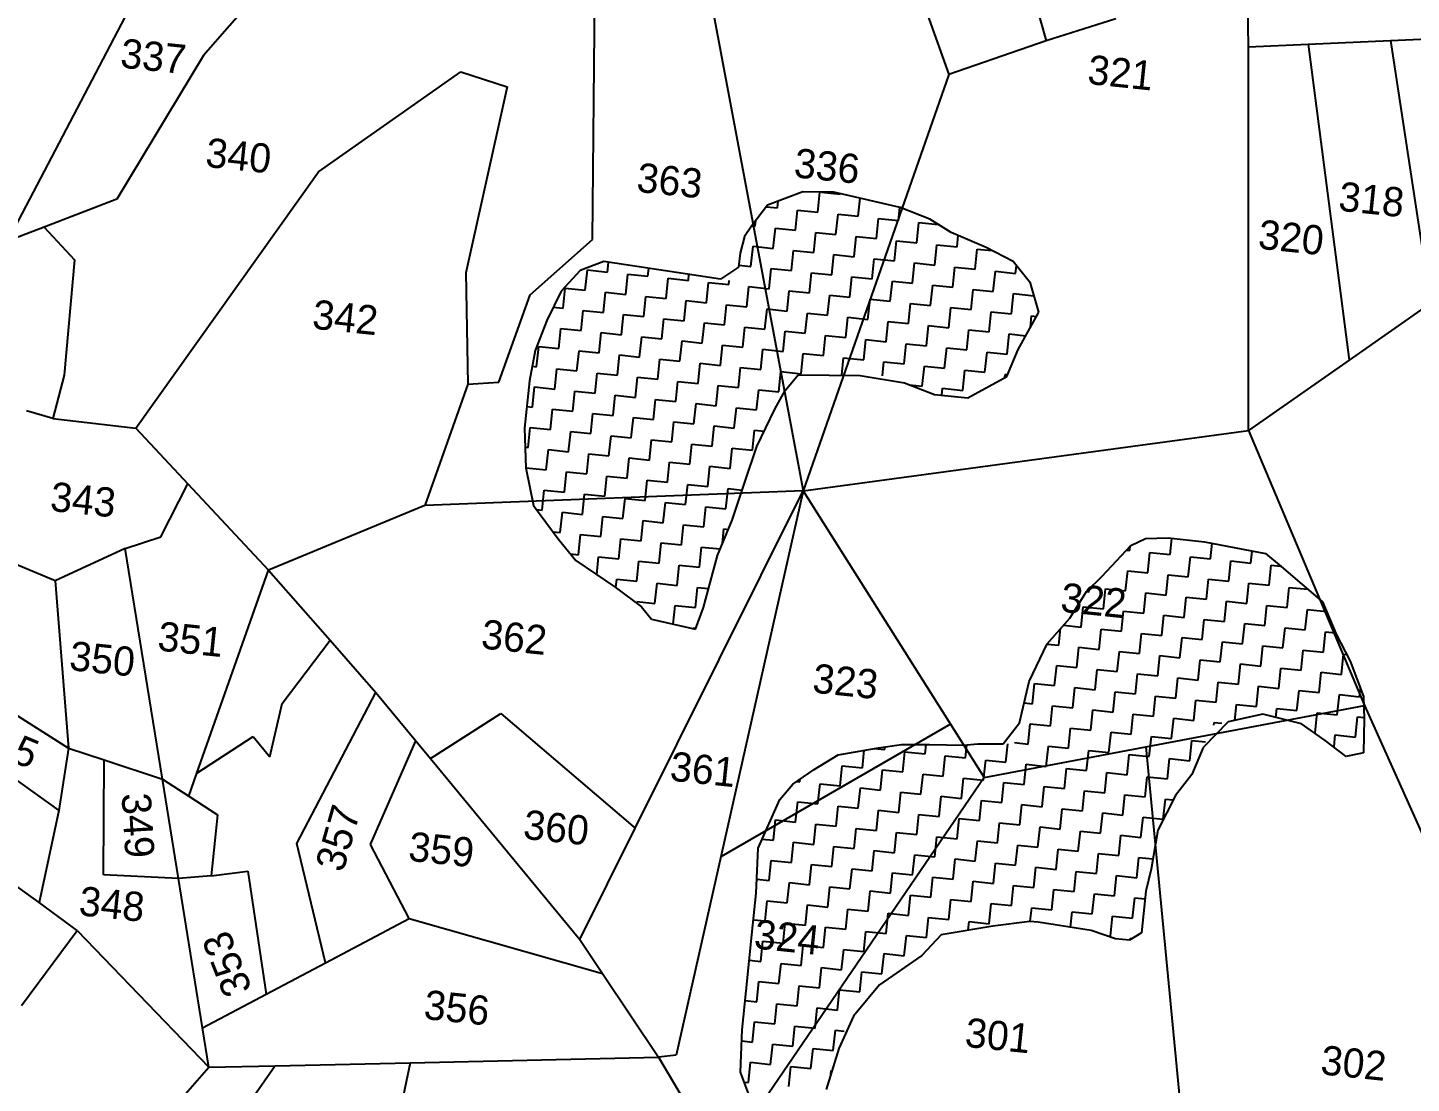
# Model space of a CAD drawing. Header units: metres. Extents: x 290336 to 293471, y 1993039 to 1996947.
# Drawn here: x 291428.6 to 291866.1, y 1994071.5 to 1994405.3 of the extents above; entities that cross this region are included whole.
import ezdxf
from ezdxf.enums import TextEntityAlignment as Align

# ---------------------------------------------------------------- set-up
doc = ezdxf.new("R2010")
doc.units = ezdxf.units.M
doc.header["$MEASUREMENT"] = 0
for name, color, linetype in [('POLY_HATCH', 12, 'Continuous'), ('POLY_PARCEL', 6, 'Continuous'), ('TEXT_PARCEL', 7, 'Continuous')]:
    doc.layers.add(name, color=color, linetype=linetype)
doc.styles.add('TEXT_MAP', font='', dxfattribs={"height": 1.8})
doc.styles.get('TEXT_MAP').set_extended_font_data('Kruti Dev 050')

msp = doc.modelspace()

# ---------------------------------------------------------------- linework, layer by layer
at = {"layer": 'POLY_HATCH'}
for p, q in [((291668.17, 1994351.28), (291662.6, 1994349.18)), ((291673.74, 1994353.38), (291668.17, 1994351.28)), ((291683.54, 1994353.26), (291673.74, 1994353.38)), ((291704.46, 1994348.42), (291683.54, 1994353.26)), ((291662.6, 1994349.18), (291657.45, 1994342.58)), ((291713.9, 1994344.77), (291704.46, 1994348.42)), ((291657.45, 1994342.58), (291655.32, 1994339.23)), ((291720.6, 1994340.51), (291713.9, 1994344.77)), ((291655.32, 1994339.23), (291653.89, 1994334.03)), ((291731.71, 1994335.8), (291720.6, 1994340.51)), ((291653.89, 1994334.03), (291653.43, 1994329.61)), ((291740.17, 1994331.36), (291731.71, 1994335.8)), ((291610.78, 1994331.35), (291603.35, 1994328.55)), ((291647.68, 1994325.75), (291610.78, 1994331.35)), ((291653.43, 1994329.61), (291647.68, 1994325.75)), ((291745.72, 1994324.54), (291740.17, 1994331.36)), ((291603.35, 1994328.55), (291597.32, 1994322.03)), ((291597.32, 1994322.03), (291592.79, 1994312.69)), ((291748.34, 1994315.35), (291745.72, 1994324.54)), ((291592.79, 1994312.69), (291589.14, 1994303.26)), ((291741.76, 1994303.54), (291748.34, 1994315.35)), ((291589.14, 1994303.26), (291587.25, 1994293.64)), ((291738.2, 1994294.99), (291741.76, 1994303.54)), ((291668.15, 1994290.64), (291672.23, 1994295.57)), ((291672.23, 1994295.57), (291691.83, 1994295.32)), ((291691.83, 1994295.32), (291705.87, 1994292.98)), ((291725.9, 1994288.24), (291738.2, 1994294.99)), ((291587.25, 1994293.64), (291585.7, 1994278.64)), ((291664.86, 1994284.73), (291668.15, 1994290.64)), ((291705.87, 1994292.98), (291715.31, 1994289.33)), ((291715.31, 1994289.33), (291725.9, 1994288.24)), ((291659.17, 1994272.84), (291664.86, 1994284.73)), ((291585.7, 1994278.64), (291586.19, 1994266.11)), ((291655.34, 1994261.64), (291659.17, 1994272.84)), ((291586.19, 1994266.11), (291588.54, 1994254.27)), ((291651.41, 1994249.56), (291655.34, 1994261.64)), ((291588.54, 1994254.27), (291596.37, 1994243.65)), ((291646.69, 1994238.45), (291651.41, 1994249.56)), ((291596.37, 1994243.65), (291601.91, 1994236.83)), ((291777.43, 1994241.63), (291782.11, 1994243.82)), ((291782.11, 1994243.82), (291789.27, 1994243.97)), ((291789.27, 1994243.97), (291800.75, 1994242.78)), ((291800.75, 1994242.78), (291819.99, 1994239.01)), ((291642.31, 1994221.96), (291646.69, 1994238.45)), ((291768.38, 1994231.86), (291777.43, 1994241.63)), ((291819.99, 1994239.01), (291824.92, 1994234.94)), ((291601.91, 1994236.83), (291614.42, 1994228.41)), ((291824.92, 1994234.94), (291838.05, 1994223.77)), ((291763.42, 1994227.02), (291768.38, 1994231.86)), ((291614.42, 1994228.41), (291622.71, 1994222.2)), ((291758.1, 1994218.65), (291763.42, 1994227.02)), ((291622.71, 1994222.2), (291625.87, 1994218.31)), ((291639.82, 1994215.08), (291642.31, 1994221.96)), ((291838.05, 1994223.77), (291842.34, 1994213.52)), ((291625.87, 1994218.31), (291639.82, 1994215.08)), ((291751, 1994210.47), (291758.1, 1994218.65)), ((291842.34, 1994213.52), (291846.82, 1994205.03)), ((291745.31, 1994198.57), (291751, 1994210.47)), ((291846.82, 1994205.03), (291851.02, 1994193.89)), ((291742.18, 1994185.51), (291745.31, 1994198.57)), ((291851.02, 1994193.89), (291851.18, 1994186.74)), ((291737.04, 1994178.91), (291742.18, 1994185.51)), ((291808.25, 1994185.82), (291800.27, 1994177.73)), ((291819.21, 1994188.26), (291808.25, 1994185.82)), ((291831.39, 1994185.22), (291819.21, 1994188.26)), ((291838.88, 1994179.98), (291831.39, 1994185.22)), ((291851.18, 1994186.74), (291850.96, 1994176.06)), ((291684.91, 1994175.38), (291697.64, 1994177.63)), ((291697.64, 1994177.63), (291704.89, 1994178.66)), ((291704.89, 1994178.66), (291713.81, 1994178.63)), ((291713.81, 1994178.63), (291724.49, 1994178.42)), ((291724.49, 1994178.42), (291729, 1994178.85)), ((291729, 1994178.85), (291737.04, 1994178.91)), ((291800.27, 1994177.73), (291796.71, 1994169.18)), ((291845.48, 1994174.84), (291838.88, 1994179.98)), ((291677.3, 1994170.81), (291684.91, 1994175.38)), ((291850.96, 1994176.06), (291845.48, 1994174.84)), ((291670.58, 1994166.16), (291677.3, 1994170.81)), ((291796.71, 1994169.18), (291791.57, 1994162.57)), ((291666.5, 1994161.23), (291670.58, 1994166.16)), ((291659.56, 1994145.89), (291666.5, 1994161.23)), ((291791.57, 1994162.57), (291785.97, 1994151.56)), ((291785.97, 1994151.56), (291783.81, 1994139.3)), ((291658.98, 1994131.68), (291659.56, 1994145.89)), ((291783.81, 1994139.3), (291782.2, 1994132.33)), ((291657.61, 1994118.44), (291658.98, 1994131.68)), ((291782.2, 1994132.33), (291781.47, 1994125.27)), ((291781.47, 1994125.27), (291780.83, 1994119.09)), ((291733.76, 1994121.28), (291717.41, 1994118.51)), ((291745.51, 1994122.74), (291733.76, 1994121.28)), ((291748.16, 1994122.47), (291745.51, 1994122.74)), ((291764.84, 1994119.85), (291748.16, 1994122.47)), ((291772.61, 1994117.26), (291764.84, 1994119.85)), ((291655.79, 1994100.79), (291657.61, 1994118.44)), ((291717.41, 1994118.51), (291711.38, 1994112)), ((291777.02, 1994116.81), (291772.61, 1994117.26)), ((291780.83, 1994119.09), (291777.02, 1994116.81)), ((291711.38, 1994112), (291697.93, 1994102.68)), ((291697.93, 1994102.68), (291689.77, 1994092.82)), ((291654.52, 1994088.44), (291655.79, 1994100.79)), ((291689.77, 1994092.82), (291685.14, 1994082.6)), ((291654.03, 1994075.11), (291654.52, 1994088.44)), ((291685.14, 1994082.6), (291681.13, 1994069.64)), ((291657.53, 1994065.83), (291654.03, 1994075.11))]:
    msp.add_line(p, q, dxfattribs=at)
at = {"layer": 'POLY_HATCH', "linetype": 'Continuous'}
for p, q in [((291678.46, 1994346.98), (291679.12, 1994353.31)), ((291679.63, 1994353.31), (291685.51, 1994352.7)), ((291685.51, 1994352.7), (291685.52, 1994352.8)), ((291691.23, 1994345.66), (291691.82, 1994351.35)), ((291662.19, 1994348.66), (291665.7, 1994348.3)), ((291665.7, 1994348.3), (291665.92, 1994350.43)), ((291671.42, 1994341.25), (291672.08, 1994347.64)), ((291672.08, 1994347.64), (291678.46, 1994346.98)), ((291704, 1994344.34), (291704.42, 1994348.43)), ((291657.54, 1994342.69), (291658.65, 1994342.57)), ((291658.65, 1994342.57), (291658.84, 1994344.36)), ((291684.19, 1994339.93), (291684.85, 1994346.32)), ((291684.85, 1994346.32), (291691.23, 1994345.66)), ((291696.96, 1994338.61), (291697.62, 1994345)), ((291697.62, 1994345), (291704, 1994344.34)), ((291709.73, 1994337.29), (291710.38, 1994343.68)), ((291710.38, 1994343.68), (291716.63, 1994343.03)), ((291664.38, 1994335.53), (291665.04, 1994341.91)), ((291665.04, 1994341.91), (291671.42, 1994341.25)), ((291677.15, 1994334.21), (291677.81, 1994340.59)), ((291677.81, 1994340.59), (291684.19, 1994339.93)), ((291689.91, 1994332.89), (291690.57, 1994339.27)), ((291690.57, 1994339.27), (291696.96, 1994338.61)), ((291722.49, 1994335.98), (291722.86, 1994339.55)), ((291657.33, 1994329.8), (291657.99, 1994336.19)), ((291657.99, 1994336.19), (291664.38, 1994335.53)), ((291670.1, 1994328.48), (291670.76, 1994334.87)), ((291670.76, 1994334.87), (291677.15, 1994334.21)), ((291702.68, 1994331.57), (291703.34, 1994337.95)), ((291703.34, 1994337.95), (291709.73, 1994337.29)), ((291715.45, 1994330.25), (291716.11, 1994336.64)), ((291716.11, 1994336.64), (291722.49, 1994335.98)), ((291728.22, 1994328.93), (291728.88, 1994335.32)), ((291728.88, 1994335.32), (291733.55, 1994334.83)), ((291611.99, 1994328.04), (291612.3, 1994331.11)), ((291653.5, 1994330.2), (291657.33, 1994329.8)), ((291682.87, 1994327.16), (291683.53, 1994333.55)), ((291683.53, 1994333.55), (291689.91, 1994332.89)), ((291695.64, 1994325.85), (291696.3, 1994332.23)), ((291696.3, 1994332.23), (291702.68, 1994331.57)), ((291708.41, 1994324.53), (291709.07, 1994330.91)), ((291709.07, 1994330.91), (291715.45, 1994330.25)), ((291721.17, 1994323.21), (291721.83, 1994329.59)), ((291721.83, 1994329.59), (291728.22, 1994328.93)), ((291740.99, 1994327.61), (291741.24, 1994330.05)), ((291604.94, 1994322.31), (291605.6, 1994328.7)), ((291605.6, 1994328.7), (291611.99, 1994328.04)), ((291617.71, 1994320.99), (291618.37, 1994327.38)), ((291618.37, 1994327.38), (291624.75, 1994326.72)), ((291624.75, 1994326.72), (291625.01, 1994329.19)), ((291630.48, 1994319.67), (291631.14, 1994326.06)), ((291631.14, 1994326.06), (291637.52, 1994325.4)), ((291637.52, 1994325.4), (291637.72, 1994327.26)), ((291650.29, 1994324.08), (291650.42, 1994325.33)), ((291663.06, 1994322.76), (291663.72, 1994329.14)), ((291663.72, 1994329.14), (291670.1, 1994328.48)), ((291675.83, 1994321.44), (291676.49, 1994327.82)), ((291676.49, 1994327.82), (291682.87, 1994327.16)), ((291688.59, 1994320.12), (291689.25, 1994326.51)), ((291689.25, 1994326.51), (291695.64, 1994325.85)), ((291701.36, 1994318.8), (291702.02, 1994325.19)), ((291702.02, 1994325.19), (291708.41, 1994324.53)), ((291733.94, 1994321.89), (291734.6, 1994328.27)), ((291734.6, 1994328.27), (291740.99, 1994327.61)), ((291597.9, 1994316.59), (291598.56, 1994322.97)), ((291598.56, 1994322.97), (291604.94, 1994322.31)), ((291610.67, 1994315.27), (291611.33, 1994321.65)), ((291611.33, 1994321.65), (291617.71, 1994320.99)), ((291643.25, 1994318.35), (291643.91, 1994324.74)), ((291643.91, 1994324.74), (291650.29, 1994324.08)), ((291656.02, 1994317.03), (291656.67, 1994323.42)), ((291656.67, 1994323.42), (291663.06, 1994322.76)), ((291668.78, 1994315.72), (291669.44, 1994322.1)), ((291669.44, 1994322.1), (291675.83, 1994321.44)), ((291681.55, 1994314.4), (291682.21, 1994320.78)), ((291682.21, 1994320.78), (291688.59, 1994320.12)), ((291714.13, 1994317.48), (291714.79, 1994323.87)), ((291714.79, 1994323.87), (291721.17, 1994323.21)), ((291726.9, 1994316.16), (291727.56, 1994322.55)), ((291727.56, 1994322.55), (291733.94, 1994321.89)), ((291739.67, 1994314.84), (291740.33, 1994321.23)), ((291740.33, 1994321.23), (291746.71, 1994320.57)), ((291746.71, 1994320.57), (291746.75, 1994320.93)), ((291594.83, 1994316.9), (291597.9, 1994316.59)), ((291623.44, 1994313.95), (291624.1, 1994320.33)), ((291624.1, 1994320.33), (291630.48, 1994319.67)), ((291636.2, 1994312.63), (291636.86, 1994319.01)), ((291636.86, 1994319.01), (291643.25, 1994318.35)), ((291648.97, 1994311.31), (291649.63, 1994317.69)), ((291649.63, 1994317.69), (291656.02, 1994317.03)), ((291661.74, 1994309.99), (291662.4, 1994316.38)), ((291662.4, 1994316.38), (291668.78, 1994315.72)), ((291694.32, 1994313.08), (291694.98, 1994319.46)), ((291694.98, 1994319.46), (291701.36, 1994318.8)), ((291707.09, 1994311.76), (291707.75, 1994318.14)), ((291707.75, 1994318.14), (291714.13, 1994317.48)), ((291719.86, 1994310.44), (291720.51, 1994316.82)), ((291720.51, 1994316.82), (291726.9, 1994316.16)), ((291603.62, 1994309.54), (291604.28, 1994315.93)), ((291604.28, 1994315.93), (291610.67, 1994315.27)), ((291616.39, 1994308.22), (291617.05, 1994314.61)), ((291617.05, 1994314.61), (291623.44, 1994313.95)), ((291629.16, 1994306.91), (291629.82, 1994313.29)), ((291629.82, 1994313.29), (291636.2, 1994312.63)), ((291641.93, 1994305.59), (291642.59, 1994311.97)), ((291642.59, 1994311.97), (291648.97, 1994311.31)), ((291674.51, 1994308.67), (291675.17, 1994315.06)), ((291675.17, 1994315.06), (291681.55, 1994314.4)), ((291687.28, 1994307.35), (291687.94, 1994313.74)), ((291687.94, 1994313.74), (291694.32, 1994313.08)), ((291700.04, 1994306.03), (291700.7, 1994312.42)), ((291700.7, 1994312.42), (291707.09, 1994311.76)), ((291732.62, 1994309.12), (291733.28, 1994315.5)), ((291733.28, 1994315.5), (291739.67, 1994314.84)), ((291745.68, 1994310.57), (291746.05, 1994314.19)), ((291746.05, 1994314.19), (291747.6, 1994314.03)), ((291596.58, 1994303.82), (291597.24, 1994310.2)), ((291597.24, 1994310.2), (291603.62, 1994309.54)), ((291609.35, 1994302.5), (291610.01, 1994308.88)), ((291610.01, 1994308.88), (291616.39, 1994308.22)), ((291622.12, 1994301.18), (291622.78, 1994307.56)), ((291622.78, 1994307.56), (291629.16, 1994306.91)), ((291654.7, 1994304.27), (291655.36, 1994310.65)), ((291655.36, 1994310.65), (291661.74, 1994309.99)), ((291667.46, 1994302.95), (291668.12, 1994309.33)), ((291668.12, 1994309.33), (291674.51, 1994308.67)), ((291680.23, 1994301.63), (291680.89, 1994308.01)), ((291680.89, 1994308.01), (291687.28, 1994307.35)), ((291712.81, 1994304.72), (291713.47, 1994311.1)), ((291713.47, 1994311.1), (291719.86, 1994310.44)), ((291725.58, 1994303.4), (291726.24, 1994309.78)), ((291726.24, 1994309.78), (291732.62, 1994309.12)), ((291738.35, 1994302.08), (291739.01, 1994308.46)), ((291739.01, 1994308.46), (291744.2, 1994307.92)), ((291589.54, 1994298.09), (291590.2, 1994304.48)), ((291590.2, 1994304.48), (291596.58, 1994303.82)), ((291602.3, 1994296.78), (291602.96, 1994303.16)), ((291602.96, 1994303.16), (291609.35, 1994302.5)), ((291634.88, 1994299.86), (291635.54, 1994306.25)), ((291635.54, 1994306.25), (291641.93, 1994305.59)), ((291647.65, 1994298.54), (291648.31, 1994304.93)), ((291648.31, 1994304.93), (291654.7, 1994304.27)), ((291660.42, 1994297.22), (291661.08, 1994303.61)), ((291661.08, 1994303.61), (291667.46, 1994302.95)), ((291693, 1994300.31), (291693.66, 1994306.69)), ((291693.66, 1994306.69), (291700.04, 1994306.03)), ((291705.77, 1994298.99), (291706.43, 1994305.37)), ((291706.43, 1994305.37), (291712.81, 1994304.72)), ((291718.54, 1994297.67), (291719.2, 1994304.06)), ((291719.2, 1994304.06), (291725.58, 1994303.4)), ((291615.07, 1994295.46), (291615.73, 1994301.84)), ((291615.73, 1994301.84), (291622.12, 1994301.18)), ((291627.84, 1994294.14), (291628.5, 1994300.52)), ((291628.5, 1994300.52), (291634.88, 1994299.86)), ((291640.61, 1994292.82), (291641.27, 1994299.2)), ((291641.27, 1994299.2), (291647.65, 1994298.54)), ((291673.19, 1994295.9), (291673.85, 1994302.29)), ((291673.85, 1994302.29), (291680.23, 1994301.63)), ((291686.04, 1994295.4), (291686.62, 1994300.97)), ((291686.62, 1994300.97), (291693, 1994300.31)), ((291698.93, 1994295.24), (291699.38, 1994299.65)), ((291699.38, 1994299.65), (291705.77, 1994298.99)), ((291731.3, 1994296.35), (291731.96, 1994302.74)), ((291731.96, 1994302.74), (291738.35, 1994302.08)), ((291588.15, 1994298.24), (291589.54, 1994298.09)), ((291595.26, 1994291.05), (291595.92, 1994297.43)), ((291595.92, 1994297.43), (291602.3, 1994296.78)), ((291608.03, 1994289.73), (291608.69, 1994296.12)), ((291608.69, 1994296.12), (291615.07, 1994295.46)), ((291620.8, 1994288.41), (291621.46, 1994294.8)), ((291621.46, 1994294.8), (291627.84, 1994294.14)), ((291653.38, 1994291.5), (291654.04, 1994297.88)), ((291654.04, 1994297.88), (291660.42, 1994297.22)), ((291666.14, 1994290.18), (291666.8, 1994296.56)), ((291666.8, 1994296.56), (291673.19, 1994295.9)), ((291711.49, 1994291.95), (291712.15, 1994298.33)), ((291712.15, 1994298.33), (291718.54, 1994297.67)), ((291724.26, 1994290.63), (291724.92, 1994297.01)), ((291724.92, 1994297.01), (291731.3, 1994296.35)), ((291737.58, 1994294.65), (291737.69, 1994295.69)), ((291737.69, 1994295.69), (291738.46, 1994295.61)), ((291588.22, 1994285.33), (291588.88, 1994291.71)), ((291588.88, 1994291.71), (291595.26, 1994291.05)), ((291600.99, 1994284.01), (291601.65, 1994290.39)), ((291601.65, 1994290.39), (291608.03, 1994289.73)), ((291633.57, 1994287.09), (291634.22, 1994293.48)), ((291634.22, 1994293.48), (291640.61, 1994292.82)), ((291646.33, 1994285.77), (291646.99, 1994292.16)), ((291646.99, 1994292.16), (291653.38, 1994291.5)), ((291659.1, 1994284.46), (291659.76, 1994290.84)), ((291659.76, 1994290.84), (291666.14, 1994290.18)), ((291707.47, 1994292.36), (291711.49, 1994291.95)), ((291717.65, 1994289.09), (291717.88, 1994291.29)), ((291717.88, 1994291.29), (291724.26, 1994290.63)), ((291613.75, 1994282.69), (291614.41, 1994289.07)), ((291614.41, 1994289.07), (291620.8, 1994288.41)), ((291626.52, 1994281.37), (291627.18, 1994287.75)), ((291627.18, 1994287.75), (291633.57, 1994287.09)), ((291639.29, 1994280.05), (291639.95, 1994286.43)), ((291639.95, 1994286.43), (291646.33, 1994285.77)), ((291586.41, 1994285.51), (291588.22, 1994285.33)), ((291593.94, 1994278.28), (291594.6, 1994284.67)), ((291594.6, 1994284.67), (291600.99, 1994284.01)), ((291606.71, 1994276.96), (291607.37, 1994283.35)), ((291607.37, 1994283.35), (291613.75, 1994282.69)), ((291619.48, 1994275.64), (291620.14, 1994282.03)), ((291620.14, 1994282.03), (291626.52, 1994281.37)), ((291652.06, 1994278.73), (291652.72, 1994285.11)), ((291652.72, 1994285.11), (291659.1, 1994284.46)), ((291586.9, 1994272.56), (291587.56, 1994278.94)), ((291587.56, 1994278.94), (291593.94, 1994278.28)), ((291599.67, 1994271.24), (291600.33, 1994277.62)), ((291600.33, 1994277.62), (291606.71, 1994276.96)), ((291632.25, 1994274.33), (291632.91, 1994280.71)), ((291632.91, 1994280.71), (291639.29, 1994280.05)), ((291645.01, 1994273.01), (291645.67, 1994279.39)), ((291645.67, 1994279.39), (291652.06, 1994278.73)), ((291657.78, 1994271.69), (291658.44, 1994278.07)), ((291658.44, 1994278.07), (291661.52, 1994277.75)), ((291585.94, 1994272.66), (291586.9, 1994272.56)), ((291612.43, 1994269.92), (291613.09, 1994276.3)), ((291613.09, 1994276.3), (291619.48, 1994275.64)), ((291625.2, 1994268.6), (291625.86, 1994274.99)), ((291625.86, 1994274.99), (291632.25, 1994274.33)), ((291637.97, 1994267.28), (291638.63, 1994273.67)), ((291638.63, 1994273.67), (291645.01, 1994273.01)), ((291592.62, 1994265.51), (291593.28, 1994271.9)), ((291593.28, 1994271.9), (291599.67, 1994271.24)), ((291605.39, 1994264.2), (291606.05, 1994270.58)), ((291606.05, 1994270.58), (291612.43, 1994269.92)), ((291618.16, 1994262.88), (291618.82, 1994269.26)), ((291618.82, 1994269.26), (291625.2, 1994268.6)), ((291650.74, 1994265.96), (291651.4, 1994272.35)), ((291651.4, 1994272.35), (291657.78, 1994271.69)), ((291586.22, 1994265.97), (291586.24, 1994266.17)), ((291586.24, 1994266.17), (291592.62, 1994265.51)), ((291598.35, 1994258.47), (291599.01, 1994264.86)), ((291599.01, 1994264.86), (291605.39, 1994264.2)), ((291630.93, 1994261.56), (291631.59, 1994267.94)), ((291631.59, 1994267.94), (291637.97, 1994267.28)), ((291643.7, 1994260.24), (291644.35, 1994266.62)), ((291644.35, 1994266.62), (291650.74, 1994265.96)), ((291611.12, 1994257.15), (291611.78, 1994263.54)), ((291611.78, 1994263.54), (291618.16, 1994262.88)), ((291623.88, 1994255.83), (291624.54, 1994262.22)), ((291624.54, 1994262.22), (291630.93, 1994261.56)), ((291636.65, 1994254.51), (291637.31, 1994260.9)), ((291637.31, 1994260.9), (291643.7, 1994260.24)), ((291649.42, 1994253.19), (291650.08, 1994259.58)), ((291650.08, 1994259.58), (291654.52, 1994259.12)), ((291591.3, 1994252.75), (291591.96, 1994259.13)), ((291591.96, 1994259.13), (291598.35, 1994258.47)), ((291604.07, 1994251.43), (291604.73, 1994257.81)), ((291604.73, 1994257.81), (291611.12, 1994257.15)), ((291616.84, 1994250.11), (291617.5, 1994256.49)), ((291617.5, 1994256.49), (291623.88, 1994255.83)), ((291629.61, 1994248.79), (291630.27, 1994255.17)), ((291630.27, 1994255.17), (291636.65, 1994254.51)), ((291589.53, 1994252.93), (291591.3, 1994252.75)), ((291597.03, 1994245.7), (291597.69, 1994252.09)), ((291597.69, 1994252.09), (291604.07, 1994251.43)), ((291609.8, 1994244.38), (291610.46, 1994250.77)), ((291610.46, 1994250.77), (291616.84, 1994250.11)), ((291642.38, 1994247.47), (291643.04, 1994253.85)), ((291643.04, 1994253.85), (291649.42, 1994253.19)), ((291622.56, 1994243.07), (291623.22, 1994249.45)), ((291623.22, 1994249.45), (291629.61, 1994248.79)), ((291635.33, 1994241.75), (291635.99, 1994248.13)), ((291635.99, 1994248.13), (291642.38, 1994247.47)), ((291648.28, 1994242.19), (291648.76, 1994246.81)), ((291648.76, 1994246.81), (291650.18, 1994246.66)), ((291594.67, 1994245.95), (291597.03, 1994245.7)), ((291602.75, 1994238.66), (291603.41, 1994245.04)), ((291603.41, 1994245.04), (291609.8, 1994244.38)), ((291615.52, 1994237.34), (291616.18, 1994243.72)), ((291616.18, 1994243.72), (291622.56, 1994243.07)), ((291628.29, 1994236.02), (291628.95, 1994242.41)), ((291628.95, 1994242.41), (291635.33, 1994241.75)), ((291789.87, 1994238.69), (291790.4, 1994243.85)), ((291802.64, 1994237.37), (291803.15, 1994242.31)), ((291600.21, 1994238.92), (291602.75, 1994238.66)), ((291608.55, 1994232.36), (291609.14, 1994238)), ((291609.14, 1994238), (291615.52, 1994237.34)), ((291641.06, 1994234.7), (291641.72, 1994241.09)), ((291641.72, 1994241.09), (291647.56, 1994240.48)), ((291776.03, 1994240.12), (291777.1, 1994240)), ((291777.1, 1994240), (291777.25, 1994241.43)), ((291782.82, 1994232.96), (291783.48, 1994239.34)), ((291783.48, 1994239.34), (291789.87, 1994238.69)), ((291795.59, 1994231.64), (291796.25, 1994238.03)), ((291796.25, 1994238.03), (291802.64, 1994237.37)), ((291815.4, 1994236.05), (291815.79, 1994239.83)), ((291621.25, 1994230.3), (291621.91, 1994236.68)), ((291621.91, 1994236.68), (291628.29, 1994236.02)), ((291634.01, 1994228.98), (291634.67, 1994235.36)), ((291634.67, 1994235.36), (291641.06, 1994234.7)), ((291775.78, 1994227.24), (291776.44, 1994233.62)), ((291776.44, 1994233.62), (291782.82, 1994232.96)), ((291808.36, 1994230.32), (291809.02, 1994236.71)), ((291809.02, 1994236.71), (291815.4, 1994236.05)), ((291821.13, 1994229), (291821.79, 1994235.39)), ((291821.79, 1994235.39), (291824.74, 1994235.08)), ((291614.59, 1994228.3), (291614.86, 1994230.96)), ((291614.86, 1994230.96), (291621.25, 1994230.3)), ((291626.97, 1994223.25), (291627.63, 1994229.64)), ((291627.63, 1994229.64), (291634.01, 1994228.98)), ((291788.55, 1994225.92), (291789.21, 1994232.3)), ((291789.21, 1994232.3), (291795.59, 1994231.64)), ((291801.32, 1994224.6), (291801.98, 1994230.98)), ((291801.98, 1994230.98), (291808.36, 1994230.32)), ((291814.08, 1994223.28), (291814.74, 1994229.66)), ((291814.74, 1994229.66), (291821.13, 1994229)), ((291639.74, 1994221.93), (291640.4, 1994228.32)), ((291640.4, 1994228.32), (291643.91, 1994227.96)), ((291768.74, 1994221.51), (291769.4, 1994227.9)), ((291769.4, 1994227.9), (291775.78, 1994227.24)), ((291781.51, 1994220.19), (291782.16, 1994226.58)), ((291782.16, 1994226.58), (291788.55, 1994225.92)), ((291794.27, 1994218.87), (291794.93, 1994225.26)), ((291794.93, 1994225.26), (291801.32, 1994224.6)), ((291826.85, 1994221.96), (291827.51, 1994228.34)), ((291827.51, 1994228.34), (291833.38, 1994227.74)), ((291621.19, 1994223.85), (291626.97, 1994223.25)), ((291632.75, 1994216.72), (291633.35, 1994222.59)), ((291633.35, 1994222.59), (291639.74, 1994221.93)), ((291761.69, 1994215.79), (291762.35, 1994222.17)), ((291762.35, 1994222.17), (291768.74, 1994221.51)), ((291774.46, 1994214.47), (291775.12, 1994220.85)), ((291775.12, 1994220.85), (291781.51, 1994220.19)), ((291807.04, 1994217.55), (291807.7, 1994223.94)), ((291807.7, 1994223.94), (291814.08, 1994223.28)), ((291819.81, 1994216.24), (291820.47, 1994222.62)), ((291820.47, 1994222.62), (291826.85, 1994221.96)), ((291832.58, 1994214.92), (291833.24, 1994221.3)), ((291833.24, 1994221.3), (291839.34, 1994220.67)), ((291639.05, 1994215.26), (291639.08, 1994215.55)), ((291639.08, 1994215.55), (291639.96, 1994215.46)), ((291756.11, 1994216.36), (291761.69, 1994215.79)), ((291787.23, 1994213.15), (291787.89, 1994219.53)), ((291787.89, 1994219.53), (291794.27, 1994218.87)), ((291800, 1994211.83), (291800.66, 1994218.21)), ((291800.66, 1994218.21), (291807.04, 1994217.55)), ((291812.77, 1994210.51), (291813.42, 1994216.9)), ((291813.42, 1994216.9), (291819.81, 1994216.24)), ((291825.53, 1994209.19), (291826.19, 1994215.58)), ((291826.19, 1994215.58), (291832.58, 1994214.92)), ((291754.65, 1994210.06), (291755.19, 1994215.3)), ((291767.42, 1994208.74), (291768.08, 1994215.13)), ((291768.08, 1994215.13), (291774.46, 1994214.47)), ((291780.19, 1994207.42), (291780.85, 1994213.81)), ((291780.85, 1994213.81), (291787.23, 1994213.15)), ((291792.95, 1994206.11), (291793.61, 1994212.49)), ((291793.61, 1994212.49), (291800, 1994211.83)), ((291805.72, 1994204.79), (291806.38, 1994211.17)), ((291806.38, 1994211.17), (291812.77, 1994210.51)), ((291838.3, 1994207.87), (291838.96, 1994214.26)), ((291838.96, 1994214.26), (291842.17, 1994213.93)), ((291750.99, 1994210.44), (291754.65, 1994210.06)), ((291760.37, 1994203.02), (291761.03, 1994209.4)), ((291761.03, 1994209.4), (291767.42, 1994208.74)), ((291773.14, 1994201.7), (291773.8, 1994208.08)), ((291773.8, 1994208.08), (291780.19, 1994207.42)), ((291818.49, 1994203.47), (291819.15, 1994209.85)), ((291819.15, 1994209.85), (291825.53, 1994209.19)), ((291831.26, 1994202.15), (291831.92, 1994208.53)), ((291831.92, 1994208.53), (291838.3, 1994207.87)), ((291844.03, 1994200.83), (291844.69, 1994207.21)), ((291844.69, 1994207.21), (291845.72, 1994207.11)), ((291753.33, 1994197.29), (291753.99, 1994203.68)), ((291753.99, 1994203.68), (291760.37, 1994203.02)), ((291785.91, 1994200.38), (291786.57, 1994206.77)), ((291786.57, 1994206.77), (291792.95, 1994206.11)), ((291798.68, 1994199.06), (291799.34, 1994205.45)), ((291799.34, 1994205.45), (291805.72, 1994204.79)), ((291811.45, 1994197.74), (291812.11, 1994204.13)), ((291812.11, 1994204.13), (291818.49, 1994203.47)), ((291824.21, 1994196.42), (291824.87, 1994202.81)), ((291824.87, 1994202.81), (291831.26, 1994202.15)), ((291766.1, 1994195.98), (291766.76, 1994202.36)), ((291766.76, 1994202.36), (291773.14, 1994201.7)), ((291778.87, 1994194.66), (291779.53, 1994201.04)), ((291779.53, 1994201.04), (291785.91, 1994200.38)), ((291791.63, 1994193.34), (291792.29, 1994199.72)), ((291792.29, 1994199.72), (291798.68, 1994199.06)), ((291804.4, 1994192.02), (291805.06, 1994198.4)), ((291805.06, 1994198.4), (291811.45, 1994197.74)), ((291836.98, 1994195.1), (291837.64, 1994201.49)), ((291837.64, 1994201.49), (291844.03, 1994200.83)), ((291746.29, 1994191.57), (291746.95, 1994197.95)), ((291746.95, 1994197.95), (291753.33, 1994197.29)), ((291759.06, 1994190.25), (291759.71, 1994196.64)), ((291759.71, 1994196.64), (291766.1, 1994195.98)), ((291771.82, 1994188.93), (291772.48, 1994195.32)), ((291772.48, 1994195.32), (291778.87, 1994194.66)), ((291784.59, 1994187.61), (291785.25, 1994194)), ((291785.25, 1994194), (291791.63, 1994193.34)), ((291817.17, 1994190.7), (291817.83, 1994197.08)), ((291817.83, 1994197.08), (291824.21, 1994196.42)), ((291829.94, 1994189.38), (291830.6, 1994195.76)), ((291830.6, 1994195.76), (291836.98, 1994195.1)), ((291842.71, 1994188.06), (291843.37, 1994194.45)), ((291843.37, 1994194.45), (291849.75, 1994193.79)), ((291849.75, 1994193.79), (291850.03, 1994196.51)), ((291743.7, 1994191.84), (291746.29, 1994191.57)), ((291752.01, 1994184.53), (291752.67, 1994190.91)), ((291752.67, 1994190.91), (291759.06, 1994190.25)), ((291764.78, 1994183.21), (291765.44, 1994189.59)), ((291765.44, 1994189.59), (291771.82, 1994188.93)), ((291797.36, 1994186.29), (291798.02, 1994192.68)), ((291798.02, 1994192.68), (291804.4, 1994192.02)), ((291810.26, 1994186.27), (291810.79, 1994191.36)), ((291810.79, 1994191.36), (291817.17, 1994190.7)), ((291823.27, 1994187.24), (291823.55, 1994190.04)), ((291823.55, 1994190.04), (291829.94, 1994189.38)), ((291744.97, 1994178.8), (291745.63, 1994185.19)), ((291745.63, 1994185.19), (291752.01, 1994184.53)), ((291777.55, 1994181.89), (291778.21, 1994188.27)), ((291778.21, 1994188.27), (291784.59, 1994187.61)), ((291790.32, 1994180.57), (291790.98, 1994186.95)), ((291790.98, 1994186.95), (291797.36, 1994186.29)), ((291803.66, 1994184.8), (291803.74, 1994185.63)), ((291803.74, 1994185.63), (291806.24, 1994185.38)), ((291835.66, 1994182.34), (291836.32, 1994188.72)), ((291836.32, 1994188.72), (291842.71, 1994188.06)), ((291848.43, 1994181.02), (291849.09, 1994187.4)), ((291849.09, 1994187.4), (291851.17, 1994187.19)), ((291757.74, 1994177.48), (291758.4, 1994183.87)), ((291758.4, 1994183.87), (291764.78, 1994183.21)), ((291770.5, 1994176.16), (291771.16, 1994182.55)), ((291771.16, 1994182.55), (291777.55, 1994181.89)), ((291783.27, 1994174.85), (291783.93, 1994181.23)), ((291783.93, 1994181.23), (291790.32, 1994180.57)), ((291835.48, 1994182.36), (291835.66, 1994182.34)), ((291841.67, 1994178.03), (291842.05, 1994181.68)), ((291842.05, 1994181.68), (291848.43, 1994181.02)), ((291692.58, 1994171.31), (291693.15, 1994176.83)), ((291696.25, 1994177.38), (291699.62, 1994177.04)), ((291699.62, 1994177.04), (291699.71, 1994177.93)), ((291705.35, 1994169.99), (291706, 1994176.38)), ((291706, 1994176.38), (291712.39, 1994175.72)), ((291712.39, 1994175.72), (291712.69, 1994178.64)), ((291725.16, 1994174.4), (291725.58, 1994178.53)), ((291737.92, 1994173.08), (291738.53, 1994178.92)), ((291740.68, 1994179.25), (291744.97, 1994178.8)), ((291750.69, 1994171.76), (291751.35, 1994178.14)), ((291751.35, 1994178.14), (291757.74, 1994177.48)), ((291763.46, 1994170.44), (291764.12, 1994176.82)), ((291764.12, 1994176.82), (291770.5, 1994176.16)), ((291796.04, 1994173.53), (291796.7, 1994179.91)), ((291796.7, 1994179.91), (291801, 1994179.47)), ((291685.53, 1994165.59), (291686.19, 1994171.97)), ((291686.19, 1994171.97), (291692.58, 1994171.31)), ((291718.11, 1994168.67), (291718.77, 1994175.06)), ((291718.77, 1994175.06), (291725.16, 1994174.4)), ((291730.88, 1994167.35), (291731.54, 1994173.74)), ((291731.54, 1994173.74), (291737.92, 1994173.08)), ((291743.65, 1994166.03), (291744.31, 1994172.42)), ((291744.31, 1994172.42), (291750.69, 1994171.76)), ((291776.23, 1994169.12), (291776.89, 1994175.5)), ((291776.89, 1994175.5), (291783.27, 1994174.85)), ((291789, 1994167.8), (291789.66, 1994174.19)), ((291789.66, 1994174.19), (291796.04, 1994173.53)), ((291672.77, 1994166.91), (291672.85, 1994167.73)), ((291698.3, 1994164.27), (291698.96, 1994170.65)), ((291698.96, 1994170.65), (291705.35, 1994169.99)), ((291711.07, 1994162.95), (291711.73, 1994169.33)), ((291711.73, 1994169.33), (291718.11, 1994168.67)), ((291723.84, 1994161.63), (291724.5, 1994168.01)), ((291724.5, 1994168.01), (291730.88, 1994167.35)), ((291756.42, 1994164.72), (291757.08, 1994171.1)), ((291757.08, 1994171.1), (291763.46, 1994170.44)), ((291769.19, 1994163.4), (291769.84, 1994169.78)), ((291769.84, 1994169.78), (291776.23, 1994169.12)), ((291781.95, 1994162.08), (291782.61, 1994168.46)), ((291782.61, 1994168.46), (291789, 1994167.8)), ((291671.8, 1994167), (291672.77, 1994166.91)), ((291678.49, 1994159.86), (291679.15, 1994166.25)), ((291679.15, 1994166.25), (291685.53, 1994165.59)), ((291691.26, 1994158.54), (291691.92, 1994164.93)), ((291691.92, 1994164.93), (291698.3, 1994164.27)), ((291704.03, 1994157.22), (291704.69, 1994163.61)), ((291704.69, 1994163.61), (291711.07, 1994162.95)), ((291736.61, 1994160.31), (291737.27, 1994166.69)), ((291737.27, 1994166.69), (291743.65, 1994166.03)), ((291749.37, 1994158.99), (291750.03, 1994165.37)), ((291750.03, 1994165.37), (291756.42, 1994164.72)), ((291762.14, 1994157.67), (291762.8, 1994164.06)), ((291762.8, 1994164.06), (291769.19, 1994163.4)), ((291671.45, 1994154.14), (291672.11, 1994160.52)), ((291672.11, 1994160.52), (291678.49, 1994159.86)), ((291684.21, 1994152.82), (291684.87, 1994159.2)), ((291684.87, 1994159.2), (291691.26, 1994158.54)), ((291716.79, 1994155.9), (291717.45, 1994162.29)), ((291717.45, 1994162.29), (291723.84, 1994161.63)), ((291729.56, 1994154.59), (291730.22, 1994160.97)), ((291730.22, 1994160.97), (291736.61, 1994160.31)), ((291742.33, 1994153.27), (291742.99, 1994159.65)), ((291742.99, 1994159.65), (291749.37, 1994158.99)), ((291774.91, 1994156.35), (291775.57, 1994162.74)), ((291775.57, 1994162.74), (291781.95, 1994162.08)), ((291787.68, 1994155.03), (291788.34, 1994161.42)), ((291788.34, 1994161.42), (291790.85, 1994161.16)), ((291664.4, 1994148.41), (291665.06, 1994154.8)), ((291665.06, 1994154.8), (291671.45, 1994154.14)), ((291696.98, 1994151.5), (291697.64, 1994157.88)), ((291697.64, 1994157.88), (291704.03, 1994157.22)), ((291709.75, 1994150.18), (291710.41, 1994156.56)), ((291710.41, 1994156.56), (291716.79, 1994155.9)), ((291722.52, 1994148.86), (291723.18, 1994155.25)), ((291723.18, 1994155.25), (291729.56, 1994154.59)), ((291755.1, 1994151.95), (291755.76, 1994158.33)), ((291755.76, 1994158.33), (291762.14, 1994157.67)), ((291767.87, 1994150.63), (291768.53, 1994157.01)), ((291768.53, 1994157.01), (291774.91, 1994156.35)), ((291780.63, 1994149.31), (291781.29, 1994155.69)), ((291781.29, 1994155.69), (291787.68, 1994155.03)), ((291677.17, 1994147.09), (291677.83, 1994153.48)), ((291677.83, 1994153.48), (291684.21, 1994152.82)), ((291689.94, 1994145.77), (291690.6, 1994152.16)), ((291690.6, 1994152.16), (291696.98, 1994151.5)), ((291702.71, 1994144.46), (291703.37, 1994150.84)), ((291703.37, 1994150.84), (291709.75, 1994150.18)), ((291735.29, 1994147.54), (291735.95, 1994153.93)), ((291735.95, 1994153.93), (291742.33, 1994153.27)), ((291748.05, 1994146.22), (291748.71, 1994152.61)), ((291748.71, 1994152.61), (291755.1, 1994151.95)), ((291760.82, 1994144.9), (291761.48, 1994151.29)), ((291761.48, 1994151.29), (291767.87, 1994150.63)), ((291773.59, 1994143.58), (291774.25, 1994149.97)), ((291774.25, 1994149.97), (291780.63, 1994149.31)), ((291660.86, 1994148.78), (291664.4, 1994148.41)), ((291670.13, 1994141.37), (291670.79, 1994147.75)), ((291670.79, 1994147.75), (291677.17, 1994147.09)), ((291682.9, 1994140.05), (291683.56, 1994146.43)), ((291683.56, 1994146.43), (291689.94, 1994145.77)), ((291715.48, 1994143.14), (291716.13, 1994149.52)), ((291716.13, 1994149.52), (291722.52, 1994148.86)), ((291728.24, 1994141.82), (291728.9, 1994148.2)), ((291728.9, 1994148.2), (291735.29, 1994147.54)), ((291741.01, 1994140.5), (291741.67, 1994146.88)), ((291741.67, 1994146.88), (291748.05, 1994146.22)), ((291753.78, 1994139.18), (291754.44, 1994145.56)), ((291754.44, 1994145.56), (291760.82, 1994144.9)), ((291663.08, 1994135.64), (291663.74, 1994142.03)), ((291663.74, 1994142.03), (291670.13, 1994141.37)), ((291695.66, 1994138.73), (291696.32, 1994145.12)), ((291696.32, 1994145.12), (291702.71, 1994144.46)), ((291708.43, 1994137.41), (291709.09, 1994143.8)), ((291709.09, 1994143.8), (291715.48, 1994143.14)), ((291721.2, 1994136.09), (291721.86, 1994142.48)), ((291721.86, 1994142.48), (291728.24, 1994141.82)), ((291766.55, 1994137.86), (291767.21, 1994144.24)), ((291767.21, 1994144.24), (291773.59, 1994143.58)), ((291779.32, 1994136.54), (291779.97, 1994142.93)), ((291779.97, 1994142.93), (291784.37, 1994142.47)), ((291675.85, 1994134.33), (291676.51, 1994140.71)), ((291676.51, 1994140.71), (291682.9, 1994140.05)), ((291688.62, 1994133.01), (291689.28, 1994139.39)), ((291689.28, 1994139.39), (291695.66, 1994138.73)), ((291701.39, 1994131.69), (291702.05, 1994138.07)), ((291702.05, 1994138.07), (291708.43, 1994137.41)), ((291733.97, 1994134.77), (291734.63, 1994141.16)), ((291734.63, 1994141.16), (291741.01, 1994140.5)), ((291746.74, 1994133.45), (291747.4, 1994139.84)), ((291747.4, 1994139.84), (291753.78, 1994139.18)), ((291759.5, 1994132.14), (291760.16, 1994138.52)), ((291760.16, 1994138.52), (291766.55, 1994137.86)), ((291772.27, 1994130.82), (291772.93, 1994137.2)), ((291772.93, 1994137.2), (291779.32, 1994136.54)), ((291659.16, 1994136.05), (291663.08, 1994135.64)), ((291668.81, 1994128.6), (291669.47, 1994134.99)), ((291669.47, 1994134.99), (291675.85, 1994134.33)), ((291681.58, 1994127.28), (291682.24, 1994133.67)), ((291682.24, 1994133.67), (291688.62, 1994133.01)), ((291714.16, 1994130.37), (291714.82, 1994136.75)), ((291714.82, 1994136.75), (291721.2, 1994136.09)), ((291726.92, 1994129.05), (291727.58, 1994135.43)), ((291727.58, 1994135.43), (291733.97, 1994134.77)), ((291739.69, 1994127.73), (291740.35, 1994134.11)), ((291740.35, 1994134.11), (291746.74, 1994133.45)), ((291752.46, 1994126.41), (291753.12, 1994132.8)), ((291753.12, 1994132.8), (291759.5, 1994132.14)), ((291661.76, 1994122.88), (291662.42, 1994129.26)), ((291662.42, 1994129.26), (291668.81, 1994128.6)), ((291694.34, 1994125.96), (291695, 1994132.35)), ((291695, 1994132.35), (291701.39, 1994131.69)), ((291707.11, 1994124.64), (291707.77, 1994131.03)), ((291707.77, 1994131.03), (291714.16, 1994130.37)), ((291719.88, 1994123.33), (291720.54, 1994129.71)), ((291720.54, 1994129.71), (291726.92, 1994129.05)), ((291732.65, 1994122.01), (291733.31, 1994128.39)), ((291733.31, 1994128.39), (291739.69, 1994127.73)), ((291765.23, 1994125.09), (291765.89, 1994131.48)), ((291765.89, 1994131.48), (291772.27, 1994130.82)), ((291778, 1994123.77), (291778.66, 1994130.16)), ((291778.66, 1994130.16), (291781.94, 1994129.82)), ((291674.53, 1994121.56), (291675.19, 1994127.94)), ((291675.19, 1994127.94), (291681.58, 1994127.28)), ((291687.3, 1994120.24), (291687.96, 1994126.62)), ((291687.96, 1994126.62), (291694.34, 1994125.96)), ((291700.07, 1994118.92), (291700.73, 1994125.3)), ((291700.73, 1994125.3), (291707.11, 1994124.64)), ((291712.84, 1994117.6), (291713.5, 1994123.98)), ((291713.5, 1994123.98), (291719.88, 1994123.33)), ((291745.64, 1994122.86), (291746.08, 1994127.07)), ((291746.08, 1994127.07), (291752.46, 1994126.41)), ((291758.34, 1994120.87), (291758.84, 1994125.75)), ((291758.84, 1994125.75), (291765.23, 1994125.09)), ((291770.95, 1994118.05), (291771.61, 1994124.43)), ((291771.61, 1994124.43), (291778, 1994123.77)), ((291658.11, 1994123.25), (291661.76, 1994122.88)), ((291667.49, 1994115.83), (291668.15, 1994122.22)), ((291668.15, 1994122.22), (291674.53, 1994121.56)), ((291680.26, 1994114.51), (291680.92, 1994120.9)), ((291680.92, 1994120.9), (291687.3, 1994120.24)), ((291693.03, 1994113.2), (291693.68, 1994119.58)), ((291693.68, 1994119.58), (291700.07, 1994118.92)), ((291725.99, 1994119.96), (291726.26, 1994122.67)), ((291726.26, 1994122.67), (291732.65, 1994122.01)), ((291660.45, 1994110.11), (291661.11, 1994116.49)), ((291661.11, 1994116.49), (291667.49, 1994115.83)), ((291673.21, 1994108.79), (291673.87, 1994115.17)), ((291673.87, 1994115.17), (291680.26, 1994114.51)), ((291705.79, 1994111.88), (291706.45, 1994118.26)), ((291706.45, 1994118.26), (291712.84, 1994117.6)), ((291769.94, 1994118.15), (291770.95, 1994118.05)), ((291777.29, 1994116.97), (291777.34, 1994117.39)), ((291777.34, 1994117.39), (291777.9, 1994117.33)), ((291685.98, 1994107.47), (291686.64, 1994113.85)), ((291686.64, 1994113.85), (291693.03, 1994113.2)), ((291698.75, 1994106.15), (291699.41, 1994112.54)), ((291699.41, 1994112.54), (291705.79, 1994111.88)), ((291656.79, 1994110.49), (291660.45, 1994110.11)), ((291666.17, 1994103.07), (291666.83, 1994109.45)), ((291666.83, 1994109.45), (291673.21, 1994108.79)), ((291678.94, 1994101.75), (291679.6, 1994108.13)), ((291679.6, 1994108.13), (291685.98, 1994107.47)), ((291691.71, 1994100.43), (291692.37, 1994106.81)), ((291692.37, 1994106.81), (291698.75, 1994106.15)), ((291659.13, 1994097.34), (291659.79, 1994103.72)), ((291659.79, 1994103.72), (291666.17, 1994103.07)), ((291671.89, 1994096.02), (291672.55, 1994102.41)), ((291672.55, 1994102.41), (291678.94, 1994101.75)), ((291655.47, 1994097.72), (291659.13, 1994097.34)), ((291684.66, 1994094.7), (291685.32, 1994101.09)), ((291685.32, 1994101.09), (291691.71, 1994100.43)), ((291664.85, 1994090.3), (291665.51, 1994096.68)), ((291665.51, 1994096.68), (291671.89, 1994096.02)), ((291677.62, 1994088.98), (291678.28, 1994095.36)), ((291678.28, 1994095.36), (291684.66, 1994094.7)), ((291657.81, 1994084.57), (291658.47, 1994090.96)), ((291658.47, 1994090.96), (291664.85, 1994090.3)), ((291670.58, 1994083.25), (291671.24, 1994089.64)), ((291671.24, 1994089.64), (291677.62, 1994088.98)), ((291654.39, 1994084.93), (291657.81, 1994084.57)), ((291683.34, 1994081.93), (291684, 1994088.32)), ((291684, 1994088.32), (291686.83, 1994088.03)), ((291663.53, 1994077.53), (291664.19, 1994083.91)), ((291664.19, 1994083.91), (291670.58, 1994083.25)), ((291676.3, 1994076.21), (291676.96, 1994082.59)), ((291676.96, 1994082.59), (291683.34, 1994081.93)), ((291656.49, 1994071.8), (291657.15, 1994078.19)), ((291657.15, 1994078.19), (291663.53, 1994077.53)), ((291669.26, 1994070.49), (291669.92, 1994076.87)), ((291669.92, 1994076.87), (291676.3, 1994076.21)), ((291655.23, 1994071.93), (291656.49, 1994071.8)), ((291682.55, 1994074.21), (291682.68, 1994075.55)), ((291682.68, 1994075.55), (291682.95, 1994075.52))]:
    msp.add_line(p, q, dxfattribs=at)
at = {"layer": 'POLY_PARCEL'}
for p, q in [((291634.95, 1994465.99), (291673.79, 1994258.89)), ((291733.99, 1994459.66), (291750.69, 1994401.1)), ((291522.3, 1994440.15), (291484.21, 1994396.46)), ((291607.22, 1994338.29), (291608.05, 1994430.22)), ((291468.36, 1994425.96), (291422.25, 1994337.82)), ((291706.87, 1994427.05), (291719.89, 1994390.52)), ((291814.67, 1994399.22), (291814.45, 1994412.78)), ((291772.7, 1994408.09), (291750.69, 1994401.1)), ((291750.69, 1994401.1), (291719.89, 1994390.52)), ((291814.67, 1994399.22), (291833.54, 1994400.07)), ((291833.54, 1994400.07), (291859.56, 1994401.25)), ((291833.54, 1994400.07), (291846.46, 1994300.23)), ((291859.56, 1994401.25), (291887.58, 1994402.51)), ((291859.56, 1994401.25), (291872.13, 1994318.15)), ((291484.21, 1994396.46), (291456.78, 1994351.12)), ((291814.6, 1994277.99), (291814.67, 1994399.22)), ((291520.62, 1994359.69), (291565.58, 1994391.31)), ((291565.58, 1994391.31), (291580.25, 1994386.55)), ((291580.25, 1994386.55), (291567.15, 1994327.82)), ((291719.89, 1994390.52), (291673.79, 1994258.89)), ((291462.88, 1994278.73), (291520.62, 1994359.69)), ((291456.78, 1994351.12), (291433.85, 1994342.28)), ((291433.85, 1994342.28), (291422.25, 1994337.82)), ((291433.85, 1994342.28), (291443.42, 1994331.93)), ((291587.55, 1994320.84), (291607.22, 1994338.29)), ((291443.42, 1994331.93), (291440.2, 1994295.46)), ((291567.15, 1994327.82), (291567.84, 1994292.57)), ((291577.65, 1994293.18), (291587.55, 1994320.84)), ((291872.13, 1994318.15), (291846.46, 1994300.23)), ((291846.46, 1994300.23), (291814.6, 1994277.99)), ((291440.2, 1994295.46), (291436.62, 1994281.76)), ((291567.84, 1994292.57), (291554.16, 1994254.25)), ((291567.84, 1994292.57), (291577.65, 1994293.18)), ((291436.62, 1994281.76), (291428.28, 1994284.15)), ((291436.62, 1994281.76), (291462.88, 1994278.73)), ((291462.88, 1994278.73), (291479.32, 1994261.12)), ((291673.79, 1994258.89), (291814.6, 1994277.99)), ((291814.6, 1994277.99), (291851.29, 1994190.99)), ((291470.7, 1994244.33), (291479.32, 1994261.12)), ((291479.32, 1994261.12), (291504.82, 1994233.81)), ((291673.79, 1994258.89), (291554.16, 1994254.25)), ((291620.74, 1994152.23), (291673.79, 1994258.89)), ((291673.79, 1994258.89), (291647.77, 1994143.12)), ((291673.79, 1994258.89), (291720.45, 1994185.05)), ((291554.16, 1994254.25), (291504.82, 1994233.81)), ((291437.32, 1994230.46), (291409.62, 1994242.02)), ((291459.49, 1994240.62), (291470.7, 1994244.33)), ((291459.49, 1994240.62), (291437.32, 1994230.46)), ((291471.21, 1994167.75), (291459.49, 1994240.62)), ((291482.16, 1994169.62), (291504.82, 1994233.81)), ((291504.82, 1994233.81), (291524.23, 1994211.66)), ((291437.32, 1994230.46), (291441.59, 1994177.52)), ((291509.12, 1994191.65), (291524.23, 1994211.66)), ((291524.23, 1994211.66), (291538.73, 1994195.12)), ((291513.75, 1994147.33), (291538.73, 1994195.12)), ((291538.73, 1994195.12), (291551.34, 1994179.85)), ((291505.21, 1994174.74), (291509.12, 1994191.65)), ((291782.21, 1994177.89), (291851.29, 1994190.99)), ((291851.29, 1994190.99), (291904.99, 1994071.24)), ((291423.3, 1994189.15), (291441.59, 1994177.52)), ((291555.96, 1994174.26), (291578.23, 1994188.44)), ((291578.23, 1994188.44), (291620.74, 1994152.23)), ((291720.45, 1994185.05), (291647.77, 1994143.12)), ((291720.45, 1994185.05), (291731.09, 1994168.2)), ((291482.16, 1994169.62), (291499.92, 1994181.24)), ((291499.92, 1994181.24), (291505.21, 1994174.74)), ((291441.59, 1994177.52), (291438.47, 1994157.82)), ((291441.59, 1994177.52), (291452.85, 1994173.81)), ((291537.01, 1994147.09), (291551.34, 1994179.85)), ((291551.34, 1994179.85), (291555.96, 1994174.26)), ((291731.09, 1994168.2), (291782.21, 1994177.89)), ((291782.21, 1994177.89), (291793.57, 1994058.66)), ((291417.3, 1994172.99), (291438.47, 1994157.82)), ((291452.61, 1994137.41), (291452.85, 1994173.81)), ((291452.85, 1994173.81), (291471.21, 1994167.75)), ((291555.96, 1994174.26), (291603.23, 1994117.02)), ((291471.21, 1994167.75), (291479.58, 1994162.32)), ((291476.27, 1994136.28), (291471.21, 1994167.75)), ((291479.58, 1994162.32), (291482.16, 1994169.62)), ((291731.09, 1994168.2), (291647.92, 1994046.37)), ((291432.22, 1994128.69), (291380.94, 1994165.88)), ((291479.58, 1994162.32), (291488.7, 1994156.42)), ((291438.47, 1994157.82), (291432.22, 1994128.69)), ((291488.7, 1994156.42), (291486.7, 1994137.14)), ((291603.23, 1994117.02), (291620.74, 1994152.23)), ((291522.8, 1994109.68), (291513.75, 1994147.33)), ((291549.21, 1994123.64), (291537.01, 1994147.09)), ((291647.77, 1994143.12), (291633.68, 1994080.41)), ((291476.27, 1994136.28), (291452.61, 1994137.41)), ((291486.7, 1994137.14), (291476.27, 1994136.28)), ((291486.7, 1994137.14), (291498.23, 1994138.65)), ((291498.23, 1994138.65), (291504.05, 1994099.77)), ((291483.86, 1994089.1), (291476.27, 1994136.28)), ((291444.3, 1994119.87), (291432.22, 1994128.69)), ((291426.73, 1994096.12), (291444.3, 1994119.87)), ((291444.3, 1994119.87), (291485.87, 1994076.6)), ((291522.8, 1994109.68), (291549.21, 1994123.64)), ((291549.21, 1994123.64), (291610.4, 1994106.27)), ((291603.23, 1994117.02), (291610.4, 1994106.27)), ((291504.05, 1994099.77), (291522.8, 1994109.68)), ((291610.4, 1994106.27), (291628.09, 1994079.81)), ((291483.86, 1994089.1), (291504.05, 1994099.77)), ((291485.87, 1994076.6), (291483.86, 1994089.1)), ((291633.68, 1994080.41), (291628.09, 1994079.81)), ((291428.78, 1994011.6), (291485.87, 1994076.6)), ((291506.84, 1994077.08), (291458.69, 1994007.72)), ((291485.87, 1994076.6), (291506.84, 1994077.08)), ((291506.84, 1994077.08), (291549.59, 1994078.04)), ((291549.59, 1994078.04), (291534.36, 1994006.1)), ((291549.59, 1994078.04), (291628.09, 1994079.81)), ((291628.09, 1994079.81), (291647.92, 1994046.37))]:
    msp.add_line(p, q, dxfattribs=at)

# ---------------------------------------------------------------- texts
at = {"layer": 'TEXT_PARCEL', "style": 'TEXT_MAP'}
for s, rotation, p in [('337', 354.1017, (291468.4, 1994396.27)), ('321', 354.1017, (291774.19, 1994391.09)), ('340', 354.1017, (291495.33, 1994364.86)), ('336', 354.1017, (291681.38, 1994361.59)), ('363', 354.1017, (291631.64, 1994356.98)), ('318', 354.1017, (291853.54, 1994351.01)), ('320', 354.1017, (291828.13, 1994339)), ('342', 354.1017, (291529.08, 1994313.71)), ('343', 354.1017, (291446.19, 1994256.09)), ('322', 354.1017, (291765.68, 1994224.21)), ('351', 354.1017, (291480.17, 1994211.96)), ('362', 354.1017, (291582.48, 1994212.61)), ('350', 354.1017, (291452.26, 1994205.76)), ('323', 354.1017, (291687.22, 1994198.65)), ('345', 337.3416, (291421.8, 1994179)), ('361', 354.1017, (291642.16, 1994170.83)), ('349', 273.5705, (291463.56, 1994153.09)), ('357', 74.0868, (291526.71, 1994149.11)), ('360', 354.1017, (291595.79, 1994152.42)), ('359', 354.1017, (291559.46, 1994145.48)), ('348', 354.1017, (291455.28, 1994128.24)), ('353', 111.5927, (291491.6, 1994109.18)), ('324', 354.1017, (291668.75, 1994117.76)), ('356', 354.1017, (291564.33, 1994095.46)), ('301', 354.1017, (291735.42, 1994086.67)), ('302', 354.1017, (291847.89, 1994077.95))]:
    msp.add_text(s, height=9.242, rotation=rotation, dxfattribs=at).set_placement(p, align=Align.MIDDLE)

doc.saveas('drawing.dxf')
